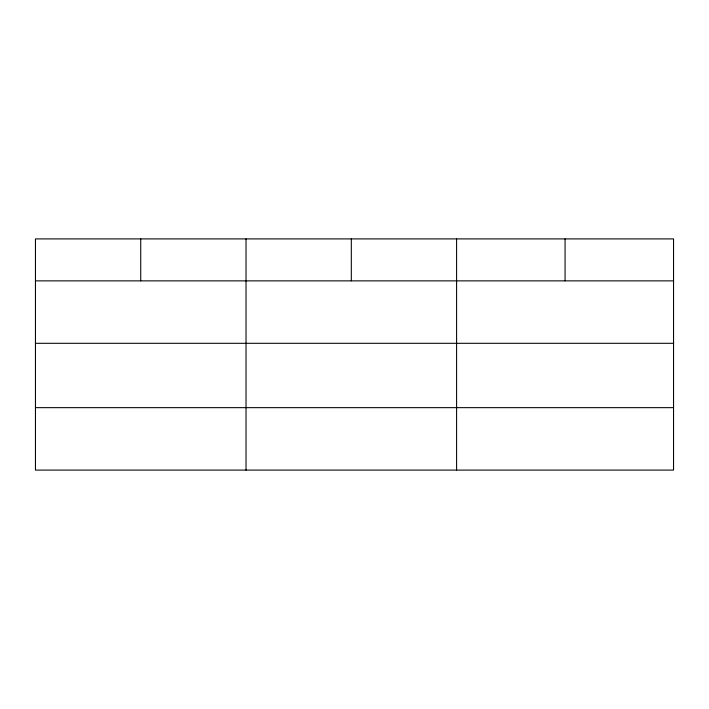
<?xml version="1.0" encoding="UTF-8"?>
<svg xmlns="http://www.w3.org/2000/svg" width="709" height="709" viewBox="0 0 709 709"><rect width="100%" height="100%" fill="white"/><g stroke="black" fill="none" stroke-linecap="round" stroke-linejoin="round"><path stroke-width="1.06" d="M673.55 343.307L673.55 238.906L35.45 238.906L35.45 470.094L673.55 470.094L673.55 343.307L35.45 343.307M35.45 280.87L673.55 280.87M35.45 407.648L673.55 407.648M565.073 238.906L565.073 280.87M456.596 238.906L456.596 470.094M351.309 238.906L351.309 280.87M246.023 238.906L246.023 470.094M140.737 238.906L140.737 280.87"/></g></svg>
